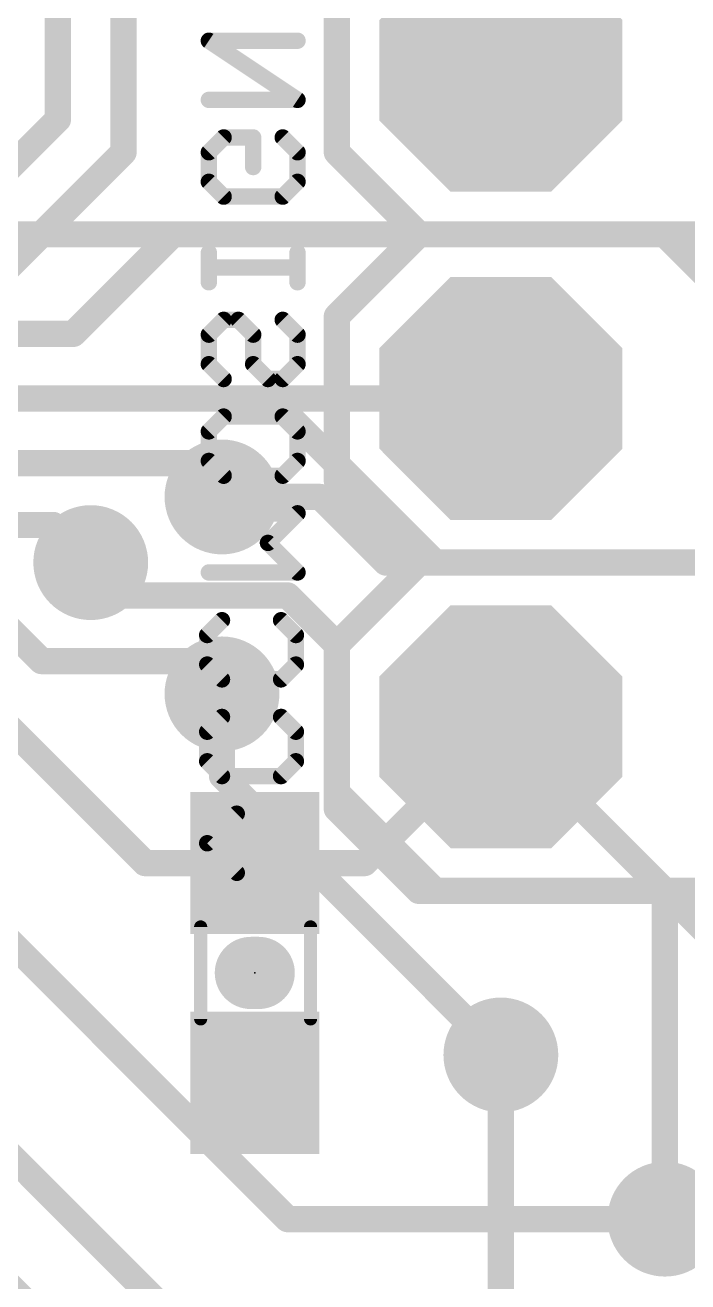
# Model space of a CAD drawing. Extents: x -0.9 to 39.5, y -0.1 to 25.5.
# Drawn here: x 26.8 to 31.93, y 5.86 to 15.59 of the extents above; entities that cross this region are included whole.
import ezdxf

# ---------------------------------------------------------------- set-up
doc = ezdxf.new("R2010")
doc.units = 0
for name, color, linetype in [('1', 12, 'CONTINUOUS'), ('16', 132, 'CONTINUOUS'), ('17', 110, 'CONTINUOUS'), ('18', 110, 'CONTINUOUS'), ('21', 41, 'CONTINUOUS'), ('22', 40, 'CONTINUOUS'), ('23', 53, 'CONTINUOUS'), ('51', 53, 'CONTINUOUS')]:
    doc.layers.add(name, color=color, linetype=linetype)

# ---------------------------------------------------------------- blocks, each defined once
blk = doc.blocks.new('RECT')
blk.add_solid([(-0.5, -0.5), (0.5, -0.5), (-0.5, 0.5), (0.5, 0.5)])
blk = doc.blocks.new('OCTAGONP')
at = {"const_width": 0.5}
blk.add_lwpolyline([(-0.25, -0.1036), (-0.25, 0.1036), (-0.1036, 0.25), (0.1036, 0.25), (0.25, 0.1036), (0.25, -0.1036), (0.1036, -0.25), (-0.1036, -0.25), (-0.25, -0.1036), (-0.25, 0.1036)], dxfattribs=at)
blk = doc.blocks.new('ROUNDV')
at = {"const_width": 0.5}
blk.add_lwpolyline([(0, -0.25, 1), (0, 0.25, 1), (0, -0.25)], format="xyb", dxfattribs=at)

msp = doc.modelspace()

# ---------------------------------------------------------------- linework, layer by layer
at = {"layer": '1', "const_width": 0.2032}
for points in [[(27.051, 14.859), (27.051, 16.51)], [(27.559, 14.605), (27.559, 16.129)], [(26.3709, 14.1789), (27.051, 14.859)], [(26.6329, 13.6789), (27.559, 14.605)], [(27.17, 13.2), (27.94, 13.97)], [(27.94, 13.97), (33.909, 13.97)], [(24.9265, 13.2), (27.17, 13.2)], [(24.9265, 12.7), (28.702, 12.7)], [(29.972, 11.43), (28.702, 12.7)], [(24.9265, 12.2), (28.059, 12.2)], [(28.059, 12.2), (28.321, 11.938)], [(24.9265, 11.7211), (27.0139, 11.7211)], [(27.0139, 11.7211), (27.305, 11.43)], [(33.909, 11.43), (29.972, 11.43)], [(26.3709, 11.2211), (26.924, 10.668)], [(27.725, 9.105), (26.0877, 10.7423)], [(26.924, 10.668), (28.067, 10.668)], [(28.067, 10.668), (28.321, 10.414)], [(29.425, 9.105), (30.48, 10.16)], [(30.48, 10.16), (31.75, 8.89)], [(28.575, 9.105), (27.725, 9.105)], [(28.575, 9.105), (29.425, 9.105)], [(31.75, 8.89), (31.75, 6.35)], [(24.892, 8.636), (27.94, 5.588)], [(30.48, 1.27), (30.48, 7.62)]]:
    msp.add_lwpolyline(points, dxfattribs=at)
at = {"layer": '1', "const_width": 0.1016}
for points in [[(27.0002, 14.859, 1), (27.1018, 14.859)], [(27.0869, 14.8231, 1), (27.0151, 14.8949)], [(27.5949, 14.5691, 1), (27.5231, 14.6409)], [(27.5082, 14.605, 1), (27.6098, 14.605)], [(27.94, 14.0208, 1), (27.94, 13.9192)], [(27.9759, 13.9341, 1), (27.9041, 14.0059)], [(27.1341, 13.2359, 1), (27.2059, 13.1641)], [(27.17, 13.1492, 1), (27.17, 13.2508)], [(28.7379, 12.7359, 1), (28.6661, 12.6641)], [(28.702, 12.6492, 1), (28.702, 12.7508)], [(28.0949, 12.2359, 1), (28.0231, 12.1641)], [(28.059, 12.1492, 1), (28.059, 12.2508)], [(28.2851, 11.9021, 1), (28.3569, 11.9739)], [(27.0498, 11.7571, 1), (26.9779, 11.6852)], [(27.0139, 11.6703, 1), (27.0139, 11.7719)], [(27.2691, 11.3941, 1), (27.3409, 11.4659)], [(29.972, 11.4808, 1), (29.972, 11.3792)], [(29.9361, 11.3941, 1), (30.0079, 11.4659)], [(26.924, 10.7188, 1), (26.924, 10.6172)], [(26.8881, 10.6321, 1), (26.9599, 10.7039)], [(28.1029, 10.7039, 1), (28.0311, 10.6321)], [(28.067, 10.6172, 1), (28.067, 10.7188)], [(28.2851, 10.3781, 1), (28.3569, 10.4499)], [(30.5159, 10.1959, 1), (30.4441, 10.1241)], [(30.5159, 10.1241, 1), (30.4441, 10.1959)], [(27.725, 9.1558, 1), (27.725, 9.0542)], [(27.6891, 9.0691, 1), (27.7609, 9.1409)], [(28.575, 9.1558, 1), (28.575, 9.0542)], [(28.575, 9.0542, 1), (28.575, 9.1558)], [(29.3891, 9.1409, 1), (29.4609, 9.0691)], [(29.425, 9.0542, 1), (29.425, 9.1558)], [(31.8008, 8.89, 1), (31.6992, 8.89)], [(31.7141, 8.8541, 1), (31.7859, 8.9259)], [(30.5308, 7.62, 1), (30.4292, 7.62)], [(31.6992, 6.35, 1), (31.8008, 6.35)]]:
    msp.add_lwpolyline(points, format="xyb", dxfattribs=at)
at = {"layer": '16', "const_width": 0.2032}
for points in [[(31.75, 13.97), (24.13, 13.97)], [(33.02, 12.7), (31.75, 13.97)], [(30.48, 12.7), (23.495, 12.7)], [(28.321, 11.938), (28.702, 11.938)], [(29.083, 11.938), (28.321, 11.938)], [(29.591, 11.43), (29.083, 11.938)], [(23.622, 11.557), (28.829, 6.35)], [(27.559, 11.176), (27.305, 11.43)], [(33.782, 11.43), (29.591, 11.43)], [(28.829, 11.176), (27.559, 11.176)], [(29.21, 10.795), (28.829, 11.176)], [(29.21, 9.652), (29.21, 10.795)], [(28.321, 10.414), (28.321, 9.779)], [(28.321, 9.779), (30.48, 7.62)], [(29.972, 8.89), (29.21, 9.652)], [(31.75, 8.89), (29.972, 8.89)], [(35.56, 5.08), (31.75, 8.89)], [(26.035, 6.477), (26.924, 5.588)], [(31.75, 6.35), (28.829, 6.35)]]:
    msp.add_lwpolyline(points, dxfattribs=at)
at = {"layer": '16', "const_width": 0.1016}
for points in [[(31.7859, 14.0059, 1), (31.7141, 13.9341)], [(31.75, 13.9192, 1), (31.75, 14.0208)], [(30.48, 12.6492, 1), (30.48, 12.7508)], [(28.321, 11.9888, 1), (28.321, 11.8872)], [(28.321, 11.9888, 1), (28.321, 11.8872)], [(28.702, 11.8872, 1), (28.702, 11.9888)], [(29.1189, 11.9739, 1), (29.0471, 11.9021)], [(29.083, 11.8872, 1), (29.083, 11.9888)], [(27.3409, 11.4659, 1), (27.2691, 11.3941)], [(29.591, 11.4808, 1), (29.591, 11.3792)], [(29.5551, 11.3941, 1), (29.6269, 11.4659)], [(27.559, 11.2268, 1), (27.559, 11.1252)], [(27.5231, 11.1401, 1), (27.5949, 11.2119)], [(28.8649, 11.2119, 1), (28.7931, 11.1401)], [(28.829, 11.1252, 1), (28.829, 11.2268)], [(29.2608, 10.795, 1), (29.1592, 10.795)], [(29.1741, 10.7591, 1), (29.2459, 10.8309)], [(28.3718, 10.414, 1), (28.2702, 10.414)], [(28.3569, 9.8149, 1), (28.2851, 9.7431)], [(28.2702, 9.779, 1), (28.3718, 9.779)], [(29.2459, 9.6879, 1), (29.1741, 9.6161)], [(29.1592, 9.652, 1), (29.2608, 9.652)], [(29.972, 8.9408, 1), (29.972, 8.8392)], [(29.9361, 8.8541, 1), (30.0079, 8.9259)], [(31.7859, 8.9259, 1), (31.7141, 8.8541)], [(31.75, 8.8392, 1), (31.75, 8.9408)], [(30.4441, 7.5841, 1), (30.5159, 7.6559)], [(28.829, 6.4008, 1), (28.829, 6.2992)], [(28.7931, 6.3141, 1), (28.8649, 6.3859)], [(31.75, 6.2992, 1), (31.75, 6.4008)]]:
    msp.add_lwpolyline(points, format="xyb", dxfattribs=at)
at = {"layer": '21'}
for points, const_width in [([(29.21, 14.605), (29.21, 15.875)], 0.2032), ([(29.845, 13.97), (29.21, 14.605)], 0.2032), ([(29.21, 13.335), (29.845, 13.97)], 0.2032), ([(29.845, 13.97), (33.655, 13.97)], 0.2032), ([(29.21, 12.065), (29.21, 13.335)], 0.2032), ([(29.845, 11.43), (29.21, 12.065)], 0.2032), ([(29.21, 10.795), (29.845, 11.43)], 0.2032), ([(29.845, 11.43), (33.655, 11.43)], 0.2032), ([(29.21, 9.525), (29.21, 10.795)], 0.2032), ([(29.845, 8.89), (29.21, 9.525)], 0.2032), ([(33.655, 8.89), (29.845, 8.89)], 0.2032), ([(28.6055, 8.255), (28.5445, 8.255)], 0.5588)]:
    msp.add_lwpolyline(points, dxfattribs=dict(at, const_width=const_width))
for points, const_width in [([(29.2459, 14.6409, 1), (29.1741, 14.5691)], 0.1016), ([(29.1592, 14.605, 1), (29.2608, 14.605)], 0.1016), ([(29.845, 14.0208, 1), (29.845, 13.9192)], 0.1016), ([(29.8809, 13.9341, 1), (29.8091, 14.0059)], 0.1016), ([(29.8091, 13.9341, 1), (29.8809, 14.0059)], 0.1016), ([(29.2608, 13.335, 1), (29.1592, 13.335)], 0.1016), ([(29.1741, 13.3709, 1), (29.2459, 13.2991)], 0.1016), ([(29.2459, 12.1009, 1), (29.1741, 12.0291)], 0.1016), ([(29.1592, 12.065, 1), (29.2608, 12.065)], 0.1016), ([(29.845, 11.4808, 1), (29.845, 11.3792)], 0.1016), ([(29.8809, 11.3941, 1), (29.8091, 11.4659)], 0.1016), ([(29.8091, 11.3941, 1), (29.8809, 11.4659)], 0.1016), ([(29.2608, 10.795, 1), (29.1592, 10.795)], 0.1016), ([(29.1741, 10.8309, 1), (29.2459, 10.7591)], 0.1016), ([(29.2459, 9.5609, 1), (29.1741, 9.4891)], 0.1016), ([(29.1592, 9.525, 1), (29.2608, 9.525)], 0.1016), ([(29.845, 8.9408, 1), (29.845, 8.8392)], 0.1016), ([(29.8091, 8.8541, 1), (29.8809, 8.9259)], 0.1016), ([(28.5445, 8.3947, 1), (28.5445, 8.1153)], 0.2794), ([(28.6055, 8.1153, 1), (28.6055, 8.3947)], 0.2794)]:
    msp.add_lwpolyline(points, format="xyb", dxfattribs=dict(at, const_width=const_width))
at = {"layer": '22', "const_width": 0.0635}
for points in [[(28.2194, 15.4999, 1), (28.2194, 15.4364)], [(28.237, 15.4945, 1), (28.2018, 15.4417)], [(28.9058, 15.4364, 1), (28.9058, 15.4999)], [(28.2194, 15.0423, 1), (28.2194, 14.9788)], [(28.9058, 14.9788, 1), (28.9058, 15.0423)], [(28.8882, 14.9841, 1), (28.9234, 15.0369)], [(28.3338, 14.7514, 1), (28.3338, 14.6879)], [(28.3562, 14.6972, 1), (28.3113, 14.7421)], [(28.5943, 14.7197, 1), (28.5308, 14.7197)], [(28.5626, 14.6879, 1), (28.5626, 14.7514)], [(28.8138, 14.7421, 1), (28.7689, 14.6972)], [(28.1969, 14.6277, 1), (28.2419, 14.5828)], [(28.2511, 14.6053, 1), (28.1877, 14.6053)], [(28.9375, 14.6053, 1), (28.874, 14.6053)], [(28.8833, 14.5828, 1), (28.9282, 14.6277)], [(28.5308, 14.4909, 1), (28.5943, 14.4909)], [(28.2419, 14.3989, 1), (28.1969, 14.354)], [(28.1877, 14.3765, 1), (28.2511, 14.3765)], [(28.874, 14.3765, 1), (28.9375, 14.3765)], [(28.9282, 14.354, 1), (28.8833, 14.3989)], [(28.3338, 14.2939, 1), (28.3338, 14.2303)], [(28.3113, 14.2396, 1), (28.3562, 14.2846)], [(28.7689, 14.2846, 1), (28.8138, 14.2396)], [(28.7914, 14.2303, 1), (28.7914, 14.2939)], [(28.2511, 13.8278, 1), (28.1877, 13.8278)], [(28.9375, 13.8278, 1), (28.874, 13.8278)], [(28.2194, 13.7452, 1), (28.2194, 13.6817)], [(28.9058, 13.6817, 1), (28.9058, 13.7452)], [(28.1877, 13.599, 1), (28.2511, 13.599)], [(28.874, 13.599, 1), (28.9375, 13.599)], [(28.3338, 13.34, 1), (28.3338, 13.2765)], [(28.3562, 13.2858, 1), (28.3113, 13.3307)], [(28.4706, 13.3307, 1), (28.4257, 13.2858)], [(28.4482, 13.2765, 1), (28.4482, 13.34)], [(28.8138, 13.3307, 1), (28.7689, 13.2858)], [(28.1969, 13.2163, 1), (28.2419, 13.1714)], [(28.2511, 13.1938, 1), (28.1877, 13.1938)], [(28.5943, 13.1938, 1), (28.5308, 13.1938)], [(28.5401, 13.1714, 1), (28.585, 13.2163)], [(28.9375, 13.1938, 1), (28.874, 13.1938)], [(28.8833, 13.1714, 1), (28.9282, 13.2163)], [(28.2419, 12.9875, 1), (28.1969, 12.9426)], [(28.1877, 12.965, 1), (28.2511, 12.965)], [(28.585, 12.9875, 1), (28.5401, 12.9426)], [(28.5308, 12.965, 1), (28.5943, 12.965)], [(28.874, 12.965, 1), (28.9375, 12.965)], [(28.9282, 12.9426, 1), (28.8833, 12.9875)], [(28.3113, 12.8282, 1), (28.3562, 12.8731)], [(28.677, 12.8824, 1), (28.677, 12.8189)], [(28.6545, 12.8282, 1), (28.6994, 12.8731)], [(28.7689, 12.8731, 1), (28.8138, 12.8282)], [(28.7914, 12.8189, 1), (28.7914, 12.8824)], [(28.3338, 12.5916, 1), (28.3338, 12.5281)], [(28.3562, 12.5374, 1), (28.3113, 12.5823)], [(28.8138, 12.5823, 1), (28.7689, 12.5374)], [(28.7914, 12.5281, 1), (28.7914, 12.5916)], [(28.1969, 12.4679, 1), (28.2419, 12.423)], [(28.2511, 12.4454, 1), (28.1877, 12.4454)], [(28.9375, 12.4454, 1), (28.874, 12.4454)], [(28.8833, 12.423, 1), (28.9282, 12.4679)], [(28.2419, 12.2391, 1), (28.1969, 12.1942)], [(28.9282, 12.1942, 1), (28.8833, 12.2391)], [(28.1877, 12.2166, 1), (28.2511, 12.2166)], [(28.3338, 12.134, 1), (28.3338, 12.0705)], [(28.3113, 12.0798, 1), (28.3562, 12.1247)], [(28.7689, 12.1247, 1), (28.8138, 12.0798)], [(28.7914, 12.0705, 1), (28.7914, 12.134)], [(28.874, 12.2166, 1), (28.9375, 12.2166)], [(28.2194, 11.8431, 1), (28.2194, 11.7796)], [(28.9282, 11.7889, 1), (28.8833, 11.8338)], [(28.9058, 11.7796, 1), (28.9058, 11.8431)], [(28.6994, 11.605, 1), (28.6545, 11.5601)], [(28.6545, 11.605, 1), (28.6994, 11.5601)], [(28.2194, 11.3856, 1), (28.2194, 11.322)], [(28.8833, 11.3313, 1), (28.9282, 11.3763)], [(28.9058, 11.322, 1), (28.9058, 11.3856)], [(28.3435, 10.9617, 1), (28.2986, 11.0066)], [(28.8011, 11.0066, 1), (28.7562, 10.9617)], [(28.1842, 10.8922, 1), (28.2292, 10.8473)], [(28.2385, 10.8697, 1), (28.175, 10.8697)], [(28.9248, 10.8697, 1), (28.8613, 10.8697)], [(28.8706, 10.8473, 1), (28.9155, 10.8922)], [(28.2292, 10.6634, 1), (28.1842, 10.6185)], [(28.9155, 10.6185, 1), (28.8706, 10.6634)], [(28.175, 10.6409, 1), (28.2385, 10.6409)], [(28.8613, 10.6409, 1), (28.9248, 10.6409)], [(28.3211, 10.5583, 1), (28.3211, 10.4948)], [(28.2986, 10.5041, 1), (28.3435, 10.549)], [(28.7562, 10.549, 1), (28.8011, 10.5041)], [(28.7787, 10.4948, 1), (28.7787, 10.5583)], [(28.3435, 10.2133, 1), (28.2986, 10.2582)], [(28.8011, 10.2582, 1), (28.7562, 10.2133)], [(28.1842, 10.1438, 1), (28.2292, 10.0989)], [(28.2385, 10.1213, 1), (28.175, 10.1213)], [(28.9248, 10.1213, 1), (28.8613, 10.1213)], [(28.8706, 10.0989, 1), (28.9155, 10.1438)], [(28.2292, 9.915, 1), (28.1842, 9.8701)], [(28.175, 9.8925, 1), (28.2385, 9.8925)], [(28.8613, 9.8925, 1), (28.9248, 9.8925)], [(28.9155, 9.8701, 1), (28.8706, 9.915)], [(28.3211, 9.8099, 1), (28.3211, 9.7464)], [(28.2986, 9.7557, 1), (28.3435, 9.8006)], [(28.7562, 9.8006, 1), (28.8011, 9.7557)], [(28.7787, 9.7464, 1), (28.7787, 9.8099)], [(28.4355, 9.519, 1), (28.4355, 9.4555)], [(28.4579, 9.4648, 1), (28.413, 9.5097)], [(28.8931, 9.4555, 1), (28.8931, 9.519)], [(28.2292, 9.2809, 1), (28.1842, 9.236)], [(28.1842, 9.2809, 1), (28.2292, 9.236)], [(28.4355, 9.0615, 1), (28.4355, 8.9979)], [(28.413, 9.0072, 1), (28.4579, 9.0522)], [(28.8931, 8.9979, 1), (28.8931, 9.0615)]]:
    msp.add_lwpolyline(points, format="xyb", dxfattribs=at)
at = {"layer": '22', "const_width": 0.127}
for points in [[(28.9058, 15.0105), (28.2194, 15.4681)], [(28.2194, 15.4681), (28.9058, 15.4681)], [(28.2194, 15.0105), (28.9058, 15.0105)], [(28.2194, 14.6053), (28.3338, 14.7197)], [(28.3338, 14.7197), (28.5626, 14.7197)], [(28.5626, 14.7197), (28.5626, 14.4909)], [(28.7914, 14.7197), (28.9058, 14.6053)], [(28.2194, 14.3765), (28.2194, 14.6053)], [(28.9058, 14.6053), (28.9058, 14.3765)], [(28.3338, 14.2621), (28.2194, 14.3765)], [(28.9058, 14.3765), (28.7914, 14.2621)], [(28.7914, 14.2621), (28.3338, 14.2621)], [(28.2194, 13.599), (28.2194, 13.8278)], [(28.9058, 13.599), (28.9058, 13.8278)], [(28.2194, 13.7134), (28.9058, 13.7134)], [(28.3338, 13.3082), (28.2194, 13.1938)], [(28.4482, 13.3082), (28.3338, 13.3082)], [(28.5626, 13.1938), (28.4482, 13.3082)], [(28.7914, 13.3082), (28.9058, 13.1938)], [(28.2194, 13.1938), (28.2194, 12.965)], [(28.5626, 12.965), (28.5626, 13.1938)], [(28.9058, 13.1938), (28.9058, 12.965)], [(28.2194, 12.965), (28.3338, 12.8506)], [(28.677, 12.8506), (28.5626, 12.965)], [(28.9058, 12.965), (28.7914, 12.8506)], [(28.7914, 12.8506), (28.677, 12.8506)], [(28.2194, 12.4454), (28.3338, 12.5598)], [(28.3338, 12.5598), (28.7914, 12.5598)], [(28.7914, 12.5598), (28.9058, 12.4454)], [(28.2194, 12.2166), (28.2194, 12.4454)], [(28.9058, 12.4454), (28.9058, 12.2166)], [(28.3338, 12.1022), (28.2194, 12.2166)], [(28.9058, 12.2166), (28.7914, 12.1022)], [(28.7914, 12.1022), (28.3338, 12.1022)], [(28.9058, 11.8114), (28.2194, 11.8114)], [(28.677, 11.5826), (28.9058, 11.8114)], [(28.9058, 11.3538), (28.677, 11.5826)], [(28.2194, 11.3538), (28.9058, 11.3538)], [(28.2067, 10.8697), (28.3211, 10.9841)], [(28.7787, 10.9841), (28.8931, 10.8697)], [(28.2067, 10.6409), (28.2067, 10.8697)], [(28.8931, 10.8697), (28.8931, 10.6409)], [(28.3211, 10.5265), (28.2067, 10.6409)], [(28.8931, 10.6409), (28.7787, 10.5265)], [(28.7787, 10.5265), (28.3211, 10.5265)], [(28.2067, 10.1213), (28.3211, 10.2357)], [(28.7787, 10.2357), (28.8931, 10.1213)], [(28.2067, 9.8925), (28.2067, 10.1213)], [(28.8931, 10.1213), (28.8931, 9.8925)], [(28.3211, 9.7781), (28.2067, 9.8925)], [(28.8931, 9.8925), (28.7787, 9.7781)], [(28.7787, 9.7781), (28.3211, 9.7781)], [(28.2067, 9.2585), (28.4355, 9.4873)], [(28.4355, 9.4873), (28.8931, 9.4873)], [(28.4355, 9.0297), (28.2067, 9.2585)], [(28.8931, 9.0297), (28.4355, 9.0297)]]:
    msp.add_lwpolyline(points, dxfattribs=at)
at = {"layer": '23'}
msp.add_point((28.575, 8.255), dxfattribs=at)
at = {"layer": '51', "const_width": 0.1016}
for points in [[(28.156, 8.611), (28.156, 7.899)], [(29.007, 8.611), (29.007, 7.899)]]:
    msp.add_lwpolyline(points, dxfattribs=at)
at = {"layer": '51', "const_width": 0.0508}
for points in [[(28.1814, 8.611, 1), (28.1306, 8.611)], [(29.0324, 8.611, 1), (28.9816, 8.611)], [(28.1306, 7.899, 1), (28.1814, 7.899)], [(28.9816, 7.899, 1), (29.0324, 7.899)]]:
    msp.add_lwpolyline(points, format="xyb", dxfattribs=at)

# ---------------------------------------------------------------- block references
at = {"layer": '1', "xscale": 1.1, "rotation": 270}
for p in [(28.575, 9.105), (28.575, 7.405)]:
    msp.add_blockref('RECT', p, dxfattribs=at)
at = {"layer": '17', "xscale": 1.8796, "yscale": 1.8796, "rotation": 90}
for p in [(30.48, 15.24), (30.48, 15.24), (30.48, 12.7), (30.48, 12.7), (30.48, 10.16), (30.48, 10.16)]:
    msp.add_blockref('OCTAGONP', p, dxfattribs=at)
at = {"layer": '18', "xscale": 0.889, "yscale": 0.889}
for p in [(28.321, 11.938), (28.321, 11.938), (27.305, 11.43), (27.305, 11.43), (28.321, 10.414), (28.321, 10.414), (30.48, 7.62), (30.48, 7.62), (31.75, 6.35), (31.75, 6.35)]:
    msp.add_blockref('ROUNDV', p, dxfattribs=at)
at = {"layer": '51'}
for p, xscale, yscale, rotation in [((30.48, 15.24), 0.508, 0.508, 90), ((30.48, 12.7), 0.508, 0.508, 90), ((30.48, 10.16), 0.508, 0.508, 90), ((28.5801, 8.8431), 0.5001, 0.95, 270), ((28.5801, 7.6748), 0.5001, 0.95, 270)]:
    msp.add_blockref('RECT', p, dxfattribs=dict(at, xscale=xscale, yscale=yscale, rotation=rotation))

doc.saveas('drawing.dxf')
